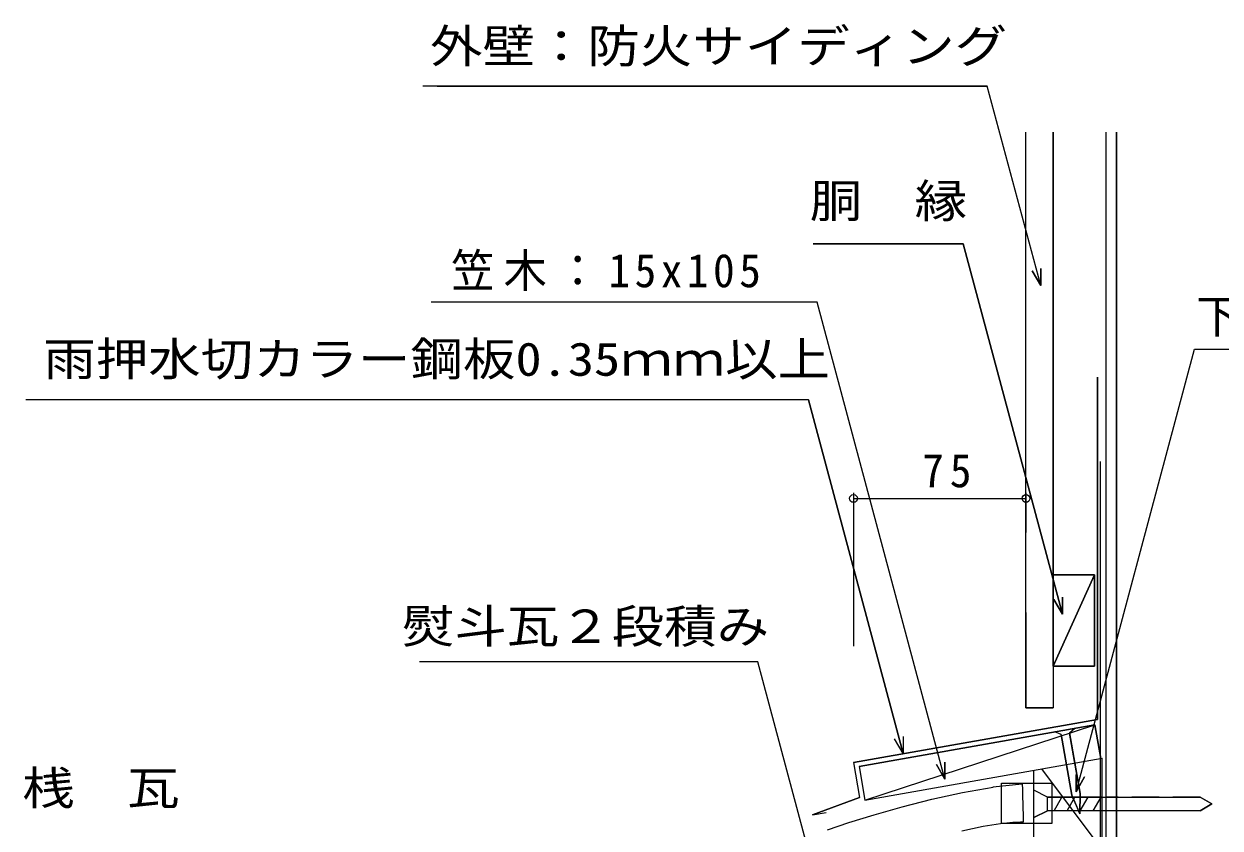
# Model space of a CAD drawing. Units: millimetres, scale not verified. Extents: x -593 to 739, y -369 to 379.
# Drawn here: x -117 to 407, y 27 to 379 of the extents above; entities that cross this region are included whole.
import ezdxf
from ezdxf.enums import TextEntityAlignment as Align

# ---------------------------------------------------------------- set-up
doc = ezdxf.new("R2010")
doc.units = ezdxf.units.MM
doc.header["$LTSCALE"] = 10
doc.linetypes.add('DASHED1', pattern=[1.8, 1.2, -0.6])
doc.linetypes.add('DASHED3', pattern=[4, 3, -1])
for name, color, linetype, lineweight in [('0-0_LAYER001', 4, 'Continuous', 18), ('0-1_LAYER004', 7, 'Continuous', 18), ('0-2_LAYER006', 7, 'Continuous', 18)]:
    doc.layers.add(name, color=color, linetype=linetype, lineweight=lineweight)
doc.styles.add('ＭＳ ゴシック', font='')
doc.styles.get('ＭＳ ゴシック').set_extended_font_data('MS Gothic')

msp = doc.modelspace()

# ---------------------------------------------------------------- linework, layer by layer
at = {"layer": '0-0_LAYER001', "color": 2}
for p, q in [((305.28, 351.9), (57.93, 351.9)), ((328.7, 264.5), (305.28, 351.9)), ((294.75, 282.85), (228.97, 282.85)), ((338.24, 120.55), (294.75, 282.85)), ((226.88, 214.41), (-116.19, 214.41)), ((268.4, 59.46), (226.88, 214.41)), ((353.63, 74.35), (353.63, 184.35)), ((246.63, 173.77), (246.63, 106.48)), ((322.22, 173.77), (322.22, 156.27)), ((246.63, 171.27), (322.22, 171.27)), ((204.66, 99.62), (56.39, 99.62)), ((229.48, 6.96), (204.66, 99.62)), ((246.63, 55.49), (353.63, 74.35)), ((249.06, 53.88), (352.47, 72.12)), ((251.67, 39.11), (352.47, 72.12)), ((322.43, 66.82), (331.2, 68.37)), ((334.81, 69), (343.58, 70.55)), ((337.65, 67.88), (334.81, 69)), ((341.3, 68.53), (343.58, 70.55)), ((341.3, 68.53), (345.99, 41.93)), ((352.47, 72.12), (355.07, 57.34)), ((337.65, 67.88), (342.34, 41.29)), ((246.63, 55.49), (249.33, 40.17)), ((249.06, 53.88), (251.67, 39.11)), ((251.67, 39.11), (355.63, 57.44)), ((355.63, 17.44), (329.14, 52.77)), ((325.63, 17.44), (325.63, 52.15)), ((325.63, 31.44), (325.63, 43.44)), ((331.63, 40.44), (325.63, 43.44)), ((228.72, 32.67), (249.33, 40.17)), ((331.63, 34.44), (331.63, 40.44)), ((355.63, 40.44), (331.63, 40.44)), ((334.52, 34.44), (337.98, 40.44)), ((340.24, 34.44), (343.71, 40.44)), ((342.34, 41.29), (345.78, 33.05)), ((345.78, 33.05), (345.99, 41.93)), ((345.97, 34.44), (349.43, 40.44)), ((351.69, 34.44), (355.15, 40.44)), ((228.72, 32.67), (234.63, 33.69)), ((325.63, 31.44), (331.63, 34.44)), ((355.63, 34.44), (331.63, 34.44))]:
    msp.add_line(p, q, dxfattribs=at)
at = {"layer": '0-0_LAYER001', "color": 3}
msp.add_line((320.62, 46.06), (307.69, 44.72), dxfattribs=at)
at = {"layer": '0-0_LAYER001', "color": 2, "linetype": 'DASHED1'}
for p, q in [((398.63, 40.44), (357.22, 40.44)), ((403.63, 37.44), (398.63, 40.44)), ((398.63, 34.44), (403.63, 37.44)), ((398.63, 34.44), (357.22, 34.44))]:
    msp.add_line(p, q, dxfattribs=at)
at = {"layer": '0-0_LAYER001', "color": 2}
for points in [[(328.7, 272), (328.7, 264.5), (324.95, 271)], [(286.72, 48.23), (230.71, 257.29), (61.51, 257.29)], [(344.18, 42.77), (396.11, 236.61), (543.11, 236.61)], [(338.24, 128.05), (338.24, 120.55), (334.49, 127.04)], [(268.4, 66.96), (268.4, 59.46), (264.65, 65.95)], [(286.72, 55.73), (286.72, 48.23), (282.97, 54.72)], [(347.93, 49.26), (344.18, 42.77), (344.18, 50.27)]]:
    msp.add_lwpolyline(points, dxfattribs=at)
at = {"layer": '0-0_LAYER001', "color": 3}
for points in [[(235.24, 26.09), (244.6, 29.21), (255.64, 32.67), (267.93, 36.19), (281.01, 39.55), (294.45, 42.48), (307.8, 44.74)], [(320.62, 46.06), (320.63, 45.6), (320.66, 44.33), (320.71, 42.47), (320.76, 40.21), (320.82, 37.75), (320.88, 35.29), (320.93, 33.03), (320.97, 31.16), (321, 29.9), (321.01, 29.43), (319.87, 29.43), (316.49, 29.25), (311.01, 28.68), (303.51, 27.48), (294.11, 25.41)]]:
    msp.add_lwpolyline(points, dxfattribs=at)
at = {"layer": '0-0_LAYER001', "color": 2}
msp.add_lwpolyline([(311.43, 46.53), (333.6, 46.53), (333.6, 28.77), (311.43, 28.77)], close=True, dxfattribs=at)
for centre in [(246.63, 171.27), (322.22, 171.27)]:
    msp.add_circle(centre, 1.7, dxfattribs=at)
at = {"layer": '0-1_LAYER004'}
for p, q in [((64.09, 351.9), (305.28, 351.9)), ((328.7, 264.5), (305.28, 351.9)), ((322.22, 79.52), (322.22, 331.76)), ((357.22, 331.76), (357.22, -112.56)), ((361.87, -369.4), (361.87, 331.76)), ((228.97, 282.85), (294.75, 282.85)), ((230.71, 257.29), (61.51, 257.29)), ((286.72, 48.23), (230.71, 257.29)), ((344.18, 42.77), (396.11, 236.61)), ((396.11, 236.61), (543.11, 236.61)), ((226.88, 214.41), (-106.94, 214.41)), ((226.88, 214.41), (268.4, 59.46)), ((354.89, -110.56), (354.89, 184.35)), ((246.63, 172.97), (246.63, 106.48)), ((246.63, 171.27), (322.22, 171.27)), ((248.33, 171.27), (320.52, 171.27)), ((334.22, 97.8), (352.22, 137.8)), ((334.49, 127.04), (338.24, 120.55)), ((204.66, 99.62), (57.93, 99.62)), ((229.48, 6.96), (204.66, 99.62)), ((251.67, 39.11), (352.47, 72.12)), ((341.3, 68.53), (343.58, 70.55)), ((345.99, 41.93), (341.31, 68.46)), ((249.06, 53.88), (251.67, 39.11)), ((251.67, 39.11), (355.63, 57.44)), ((355.63, 17.44), (355.63, 57.44)), ((331.63, 40.44), (325.63, 43.44)), ((343.12, 39.42), (345.2, 34.44)), ((331.63, 34.44), (325.63, 31.44))]:
    msp.add_line(p, q, dxfattribs=at)
at = {"layer": '0-1_LAYER004', "color": 2}
for p, q in [((322.22, 121.34), (322.22, 331.76)), ((334.22, 121.34), (334.22, 331.76)), ((357.22, 331.76), (357.22, -112.56)), ((361.87, 331.76), (361.87, -369.4)), ((353.63, 94.35), (353.63, 224.44)), ((352.22, 137.8), (334.22, 97.8)), ((334.22, 121.34), (334.22, 79.52))]:
    msp.add_line(p, q, dxfattribs=at)
at = {"layer": '0-1_LAYER004', "color": 2, "linetype": 'DASHED3'}
msp.add_line((354.89, -110.56), (354.89, 187.44), dxfattribs=at)
at = {"layer": '0-1_LAYER004'}
for points in [[(334.22, 331.76), (334.22, 79.52), (322.22, 79.52)], [(294.75, 282.85), (338.24, 120.55), (338.24, 128.05)], [(324.95, 271), (328.7, 264.5), (328.7, 272)], [(353.63, 224.44), (353.63, 74.35), (246.63, 55.49), (249.33, 40.17), (228.72, 32.67), (234.63, 33.69)], [(334.22, 97.8), (352.22, 97.8), (352.22, 137.8), (334.22, 137.8)], [(355.07, 57.34), (352.47, 72.12), (249.06, 53.88)], [(337.75, 67.3), (337.65, 67.88), (334.81, 69)], [(268.4, 66.96), (268.4, 59.46), (264.65, 65.95)], [(343.12, 39.42), (342.34, 41.29), (337.65, 67.88)], [(282.97, 54.72), (286.72, 48.23), (286.72, 55.73)], [(354.89, 17.44), (355.63, 17.44), (329.14, 52.77)], [(354.89, 17.44), (325.63, 17.44), (325.63, 52.15)], [(344.18, 50.27), (344.18, 42.77), (347.93, 49.26)], [(345.99, 41.93), (345.78, 33.05), (345.2, 34.44)]]:
    msp.add_lwpolyline(points, dxfattribs=at)
at = {"layer": '0-1_LAYER004', "color": 2}
msp.add_lwpolyline([(334.22, 97.8), (334.22, 137.8), (352.22, 137.8), (352.22, 97.8)], close=True, dxfattribs=at)
msp.add_lwpolyline([(322.22, 121.34), (322.22, 79.52), (334.22, 79.52)], dxfattribs=at)
at = {"layer": '0-1_LAYER004'}
for points in [[(311.43, 46.53), (333.6, 46.53), (333.6, 28.77), (311.43, 28.77)], [(331.63, 40.44), (398.63, 40.44), (403.63, 37.44), (398.63, 34.44), (331.63, 34.44)]]:
    msp.add_lwpolyline(points, close=True, dxfattribs=at)
at = {"layer": '0-2_LAYER006', "color": 2}
msp.add_line((353.63, 181.88), (353.63, 182.75), dxfattribs=at)

# ---------------------------------------------------------------- texts
at = {"layer": '0-0_LAYER001', "color": 7, "style": 'ＭＳ ゴシック', "width": 1.15}
msp.add_text('胴\u3000縁', height=14.66, dxfattribs=at).set_placement((227.43, 289.95), align=Align.BOTTOM_LEFT)
at = {"layer": '0-2_LAYER006', "style": 'ＭＳ ゴシック', "width": 1.15}
for s, p in [('外壁：防火サイディング', (61.01, 357.75)), ('雨押水切カラー鋼板0.35ｍｍ以上', (-108.49, 220.61)), ('熨斗瓦２段積み', (48.68, 103.51)), ('桟\u3000瓦', (-117.73, 32.63))]:
    msp.add_text(s, height=14.66, dxfattribs=at).set_placement(p, align=Align.BOTTOM_LEFT)
at = {"layer": '0-2_LAYER006', "char_height": 14.66, "attachment_point": 7, "style": 'ＭＳ ゴシック'}
for s, insert in [('\\T1.21;\\W0.95;笠木：15x105', (70.26, 262.22)), ('\\T1.19;\\W0.95;下地材：40x30', (396.92, 242.19)), ('\\T1.28;\\W0.95;75', (276.73, 175.93))]:
    msp.add_mtext(s, dxfattribs=dict(at, insert=insert))

doc.saveas('drawing.dxf')
